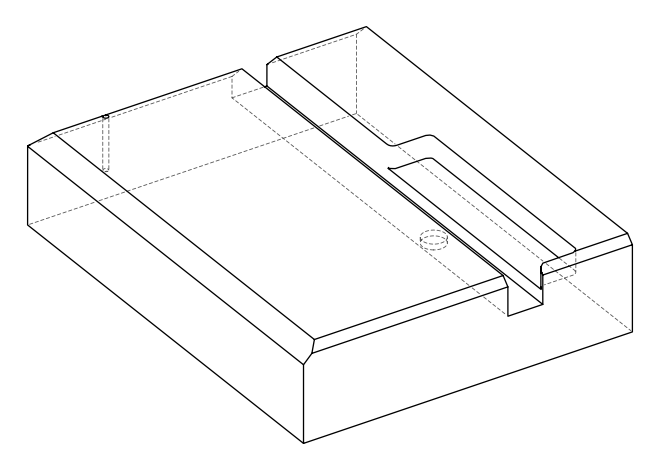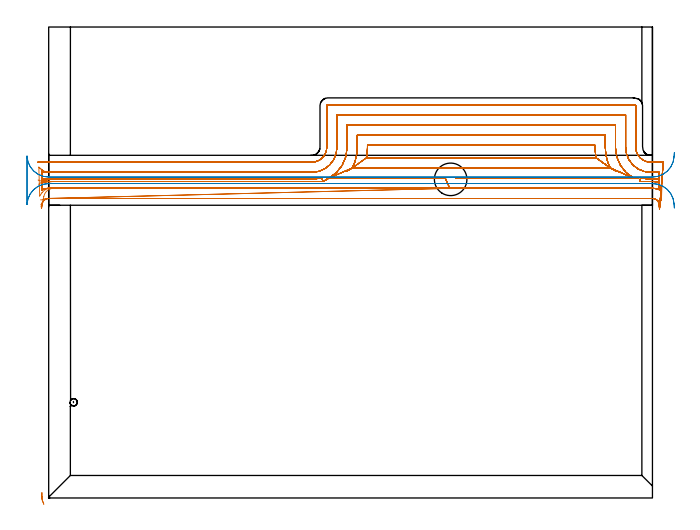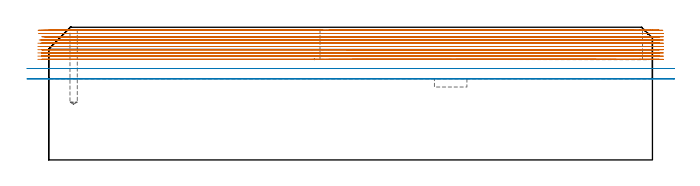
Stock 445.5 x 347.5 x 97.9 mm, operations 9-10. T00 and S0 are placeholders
(PLAN: 10 operations, 5 tool changes, 129.1 min)
(1 INDEXABLE_INSERT_DRILL_BLIND_HOLE_FROM_SOLID | STEP1POCKET | UGT0302_003 | 0.04 min | 19926 mm3)
(2 SPOT_DRILL | STEP1POCKET_1 | NXT0321_9005460120000 | 0.03 min | 147 mm3)
(3 DRILL_BLIND_HOLE_INTO_CENTER | STEP1POCKET_1 | UGT0301_449 | 0.24 min | 1107 mm3)
(4 AREA_MILL | FG_CHAMFER_SURFACE | UGT0205_001 | 10.26 min | 28572 mm3)
(5 AREA_MILL_1 | FG_CHAMFER_SURFACE_1 | UGT0205_001 | 5.1 min | 6593 mm3)
(6 AREA_MILL_2 | FG_CHAMFER_SURFACE_2 | UGT0205_001 | 4.84 min | 13066 mm3)
(7 AREA_MILL_3 | FG_CHAMFER_SURFACE_3 | UGT0205_001 | 2.45 min | 3027 mm3)
(8 AREA_MILL_4 | FG_CHAMFER_SURFACE_4 | UGT0205_001 | 21.27 min | 59649 mm3)
(9 MILL_OPEN_POCKET | POCKET_OPEN | NXT0201_013 | Follow Part, ap 2.5, ae 75% | 80.67 min | 614889 mm3)
(10 MILL_RECTANGULAR_SLOT | SLOT_RECTANGULAR | UGT0201_004 | Follow Part, ap 8, ae 75% | 4.16 min | 229620 mm3)
(TOOL UGT0302_003 | Indexable Insert Drill 24mm | D24 PA180 FL50 Z2)
(TOOL NXT0321_9005460120000 | NC Spot Drill, 142deg, 12mm, Carbide, Uncoated | D12 PA142 FL30 Z2)
(TOOL UGT0301_449 | Carbide Drill 5.4 mm | D5.4 PA118 FL57 Z2)
(TOOL UGT0205_001 | Chamfer Mill 20 x 3 x 45 deg. | D20 FL50 Z2)
(TOOL NXT0201_013 | ENDMILL 10mm | D10 FL30 Z4)
(TOOL UGT0201_004 | End Mill 32 mm | D32 FL53 Z6)
(OP 9 MILL_OPEN_POCKET)
G17 G21 G94 G90
T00 M6
G54
G17 G0 G90 X-7.438 Y231.443 S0 M3
G43 Z108.028 H0
Z95.645
G94 G1 X-5. Y233.191 F250.
G2 X-4.575 Y233.485 R15. F500.
G1 X0.083 Y235.3
X194.3
G3 X201.799 Y236.534 R23.4
X202.441 Y233.5 R5.
G1 X3.739
G3 X0.405 Y233.047 R12.5
X0.083 Y235.3 R5.
G1 X-4.575 Y233.485
G2 X-5. Y233.624 R15.
G1 X-7.835 Y234.605 F250.
G0 Z108.028
X300.536 Y236.
Z95.645
G1 X303.536
X431.629 F500.
X436.601 Y236.534
G3 X444.1 Y235.3 R23.4
G1 X450.121
X450.277 Y235.301
G3 X450.032 Y232.903 R5.
X445.5 Y233.5 R17.5
G1 X435.959
G3 X436.601 Y236.534 R5.
G1 X431.629 Y236.
X414.359 Y243.5
X403.931 Y251.
G2 X403.2 Y258.7 R40.9
G1 Y260.2
X235.2
Y258.7
G2 X234.469 Y251. R40.9
G1 X403.931
X414.359 Y243.5
G2 X410.7 Y258.7 R33.4
G1 Y267.7
X227.7
Y258.7
G2 X224.041 Y243.5 R33.4
G1 X219.671 Y241.022
X224.041 Y243.5
X414.359
X431.629 Y236.
G2 X418.2 Y258.7 R25.9
G1 Y275.2
X220.2
Y258.7
G2 X206.771 Y236. R25.9
G1 X289.662
X292.662 F250.
X295.919 Y228.5 F500.
X298.919 F250.
X445.5 F500.
G2 X450.5 Y227.456 R12.5
G1 Y240.31
G2 X450.121 Y240.3 R7.5
G1 X444.1
G2 X425.7 Y258.7 R18.4
G1 Y282.7
X212.7
Y258.7
G2 X194.3 Y240.3 R18.4
G1 X-0.095
G2 X-5. Y242.126 R7.5
G1 X-7.27 Y244.088 F250.
G0 Z108.028
X-4.215 Y219.596
Z95.645
G1 X-3.602 Y222.533
G2 X3.739 Y228.5 R7.5 F500.
G1 X294.283
X297.283 F250.
X0.739 Y221. F500.
X3.739 F250.
X445.5 F500.
G2 X449.115 Y219.454 R5.
G1 X452.115 F250.
X453.121 Y247.8
X450.121
X444.1 F500.
G2 X433.2 Y258.7 R10.9
G1 Y289.3
G3 X432.3 Y290.2 R0.9
G1 X206.1
G3 X205.2 Y289.3 R0.9
G1 Y258.7
G2 X194.3 Y247.8 R10.9
G1 X-0.095
X-3.095 F250.
G0 Z108.028
X300.532 Y236.
Z93.262
G1 X303.532
X431.629 F500.
X436.601 Y236.534
G3 X444.1 Y235.3 R23.4
G1 X450.449
G3 X450.171 Y232.865 R5.
X445.5 Y233.5 R17.5
G1 X435.959
G3 X436.601 Y236.534 R5.
G1 X431.629 Y236.
X414.359 Y243.5
X403.931 Y251.
G2 X403.2 Y258.7 R40.9
G1 Y260.2
X235.2
Y258.7
G2 X234.469 Y251. R40.9
G1 X403.931
X414.359 Y243.5
G2 X410.7 Y258.7 R33.4
G1 Y267.7
X227.7
Y258.7
G2 X224.041 Y243.5 R33.4
G1 X219.671 Y241.022
X224.041 Y243.5
X414.359
X431.629 Y236.
G2 X418.2 Y258.7 R25.9
G1 Y275.2
X220.2
Y258.7
G2 X206.771 Y236. R25.9
G1 X202.441 Y233.5
X1.244
G3 X-1.19 Y233.261 R12.5
X-1.295 Y235.358 R5.
X-0.095 Y235.3 R12.5
G1 X194.3
G3 X201.799 Y236.534 R23.4
X202.441 Y233.5 R5.
G1 X206.771 Y236.
X289.662
X292.662 F250.
X295.917 Y228.5 F500.
X298.917 F250.
X445.5 F500.
G2 X450.5 Y227.456 R12.5
G1 Y240.3
X444.1
G2 X425.7 Y258.7 R18.4
G1 Y282.7
X212.7
Y258.7
G2 X194.3 Y240.3 R18.4
G1 X-0.095
G2 X-5. Y242.126 R7.5
G1 X-7.27 Y244.088 F250.
X-6.638 Y222.766
X-4.942 Y225.241
G2 X1.244 Y228.5 R7.5 F500.
G1 X294.283
X297.283 F250.
X-1.756 Y221. F500.
X1.244 F250.
X445.5 F500.
G2 X449.974 Y218.233 R5.
G1 X451.313 Y215.549 F250.
X453.5 Y247.8
X450.5
X444.1 F500.
G2 X433.2 Y258.7 R10.9
G1 Y289.3
G3 X432.3 Y290.2 R0.9
G1 X206.1
G3 X205.2 Y289.3 R0.9
G1 Y258.7
G2 X194.3 Y247.8 R10.9
G1 X-0.095
X-3.095 F250.
G0 Z108.028
X300.532 Y236.
Z90.879
G1 X303.532
X431.629 F500.
X436.601 Y236.534
G3 X444.1 Y235.3 R23.4
G1 X450.449
G3 X450.171 Y232.865 R5.
X445.5 Y233.5 R17.5
G1 X435.959
G3 X436.601 Y236.534 R5.
G1 X431.629 Y236.
X414.359 Y243.5
X403.931 Y251.
G2 X403.2 Y258.7 R40.9
G1 Y260.2
X235.2
Y258.7
G2 X234.469 Y251. R40.9
G1 X403.931
X414.359 Y243.5
G2 X410.7 Y258.7 R33.4
G1 Y267.7
X227.7
Y258.7
G2 X224.041 Y243.5 R33.4
G1 X219.671 Y241.022
X224.041 Y243.5
X414.359
X431.629 Y236.
G2 X418.2 Y258.7 R25.9
G1 Y275.2
X220.2
Y258.7
G2 X206.771 Y236. R25.9
G1 X202.441 Y233.5
X0.
G3 X-1.65 Y233.422 R17.5
X-2.349 Y233.336 R12.5
X-2.357 Y235.427 R5.
X-0.577 Y235.3 R12.5
G1 X194.3
G3 X201.799 Y236.534 R23.4
X202.441 Y233.5 R5.
G1 X206.771 Y236.
X289.662
X292.662 F250.
X295.917 Y228.5 F500.
X298.917 F250.
X445.5 F500.
G2 X450.5 Y227.456 R12.5
G1 Y240.3
X444.1
G2 X425.7 Y258.7 R18.4
G1 Y282.7
X212.7
Y258.7
G2 X194.3 Y240.3 R18.4
G1 X-0.577
G2 X-5. Y241.743 R7.5
G1 Y226.956
G2 X-1.178 Y228.444 R7.5
X0. Y228.5 R12.5
G1 X294.278
X297.278 F250.
G0 Z108.028
X-3.458 Y220.695
Z90.879
G1 X-0.471 Y220.978
G2 X0. Y221. R5. F500.
G1 X445.5
G2 X450.406 Y216.963 R5.
G1 X450.984 Y214.019 F250.
X453.5 Y247.8
X450.5
X444.1 F500.
G2 X433.2 Y258.7 R10.9
G1 Y289.3
G3 X432.3 Y290.2 R0.9
G1 X206.1
G3 X205.2 Y289.3 R0.9
G1 Y258.7
G2 X194.3 Y247.8 R10.9
G1 X-0.577
X-3.577 F250.
G0 Z108.028
X300.532 Y236.
Z88.497
G1 X303.532
X431.629 F500.
X436.601 Y236.534
G3 X444.1 Y235.3 R23.4
G1 X450.449
G3 X450.171 Y232.865 R5.
X445.5 Y233.5 R17.5
G1 X435.959
G3 X436.601 Y236.534 R5.
G1 X431.629 Y236.
X414.359 Y243.5
X403.931 Y251.
G2 X403.2 Y258.7 R40.9
G1 Y260.2
X235.2
Y258.7
G2 X234.469 Y251. R40.9
G1 X403.931
X414.359 Y243.5
G2 X410.7 Y258.7 R33.4
G1 Y267.7
X227.7
Y258.7
G2 X224.041 Y243.5 R33.4
G1 X219.671 Y241.022
X224.041 Y243.5
X414.359
X431.629 Y236.
G2 X418.2 Y258.7 R25.9
G1 Y275.2
X220.2
Y258.7
G2 X206.771 Y236. R25.9
G1 X202.441 Y233.5
X0.
G3 X-4.299 Y232.964 R17.5
X-4.491 Y235.309 R5.
X-4.016 Y235.3 R12.5
G1 X194.3
G3 X201.799 Y236.534 R23.4
X202.441 Y233.5 R5.
G1 X206.771 Y236.
X289.662
X292.662 F250.
X295.917 Y228.5 F500.
X298.917 F250.
X445.5 F500.
G2 X450.5 Y227.456 R12.5
G1 Y240.3
X444.1
G2 X425.7 Y258.7 R18.4
G1 Y282.7
X212.7
Y258.7
G2 X194.3 Y240.3 R18.4
G1 X-4.016
G2 X-5. Y240.365 R7.5
G1 Y227.456
G2 X0. Y228.5 R12.5
G1 X294.278
X297.278 F250.
G0 Z108.028
X-6.021 Y219.984
Z88.497
G1 X-3.021
G2 X0. Y221. R5. F500.
G1 X445.5
G2 X450.49 Y216.316 R5.
G1 X450.68 Y213.322 F250.
X453.5 Y247.8
X450.5
X444.1 F500.
G2 X433.2 Y258.7 R10.9
G1 Y289.3
G3 X432.3 Y290.2 R0.9
G1 X206.1
G3 X205.2 Y289.3 R0.9
G1 Y258.7
G2 X194.3 Y247.8 R10.9
G1 X-4.016
X-7.016 F250.
G0 Z108.028
X300.531 Y236.
Z86.114
G1 X303.531
X431.629 F500.
X436.601 Y236.534
G3 X444.1 Y235.3 R23.4
G1 X450.449
G3 X450.171 Y232.865 R5.
X445.502 Y233.5 R17.5
G1 X435.959
G3 X436.601 Y236.534 R5.
G1 X431.629 Y236.
X414.359 Y243.5
X403.931 Y251.
G2 X403.2 Y258.7 R40.9
G1 Y260.2
X235.2
Y258.7
G2 X234.469 Y251. R40.9
G1 X403.931
X414.359 Y243.5
G2 X410.7 Y258.7 R33.4
G1 Y267.7
X227.7
Y258.7
G2 X224.041 Y243.5 R33.4
G1 X219.671 Y241.022
X224.041 Y243.5
X414.359
X431.629 Y236.
G2 X418.2 Y258.7 R25.9
G1 Y275.2
X220.2
Y258.7
G2 X206.771 Y236. R25.9
G1 X202.441 Y233.5
X0.
G3 X-4.659 Y232.868 R17.5
X-4.935 Y235.3 R5.
G1 X194.3
G3 X201.799 Y236.534 R23.4
X202.441 Y233.5 R5.
G1 X206.771 Y236.
X289.662
X292.662 F250.
X295.91 Y228.5 F500.
X298.91 F250.
X445.5 F500.
G2 X450.5 Y227.456 R12.5
G1 Y240.3
X444.1
G2 X425.7 Y258.7 R18.4
G1 Y282.7
X212.7
Y258.7
G2 X194.3 Y240.3 R18.4
G1 X-4.969
X-5.
Y227.456
G2 X0. Y228.5 R12.5
G1 X294.278
X297.278 F250.
G0 Z108.028
X-5.824 Y216.283
Z86.114
G1 X-4.158 Y218.777
G2 X0. Y221. R5. F500.
G1 X445.5
G2 X450.49 Y216.316 R5.
G1 X450.68 Y213.322 F250.
X453.5 Y247.8
X450.5
X444.1 F500.
G2 X433.2 Y258.7 R10.9
G1 Y289.3
G3 X432.3 Y290.2 R0.9
G1 X206.1
G3 X205.2 Y289.3 R0.9
G1 Y258.7
G2 X194.3 Y247.8 R10.9
G1 X-4.969
X-7.969 F250.
G0 Z108.028
X300.531 Y236.
Z83.731
G1 X303.531
X431.629 F500.
X436.601 Y236.534
G3 X444.1 Y235.3 R23.4
G1 X450.449
G3 X450.171 Y232.865 R5.
X445.5 Y233.5 R17.5
G1 X435.959
G3 X436.601 Y236.534 R5.
G1 X431.629 Y236.
X414.359 Y243.5
X403.931 Y251.
G2 X403.2 Y258.7 R40.9
G1 Y260.2
X235.2
Y258.7
G2 X234.469 Y251. R40.9
G1 X403.931
X414.359 Y243.5
G2 X410.7 Y258.7 R33.4
G1 Y267.7
X227.7
Y258.7
G2 X224.041 Y243.5 R33.4
G1 X219.671 Y241.022
X224.041 Y243.5
X414.359
X431.629 Y236.
G2 X418.2 Y258.7 R25.9
G1 Y275.2
X220.2
Y258.7
G2 X206.771 Y236. R25.9
G1 X202.441 Y233.5
X0.
G3 X-4.671 Y232.865 R17.5
X-4.949 Y235.3 R5.
G1 X194.3
G3 X201.799 Y236.534 R23.4
X202.441 Y233.5 R5.
G1 X206.771 Y236.
X289.662
X292.662 F250.
X295.91 Y228.5 F500.
X298.91 F250.
X445.5 F500.
G2 X450.5 Y227.456 R12.5
G1 Y240.3
X444.1
G2 X425.7 Y258.7 R18.4
G1 Y282.7
X212.7
Y258.7
G2 X194.3 Y240.3 R18.4
G1 X-5.
Y227.456
G2 X0. Y228.5 R12.5
G1 X294.278
X297.278 F250.
G0 Z108.028
X-5.701 Y214.775
Z83.731
G1 X-4.732 Y217.614
G2 X0. Y221. R5. F500.
G1 X445.5
G2 X450.49 Y216.316 R5.
G1 X450.68 Y213.322 F250.
X453.5 Y247.8
X450.5
X444.1 F500.
G2 X433.2 Y258.7 R10.9
G1 Y289.3
G3 X432.3 Y290.2 R0.9
G1 X206.1
G3 X205.2 Y289.3 R0.9
G1 Y258.7
G2 X194.3 Y247.8 R10.9
G1 X-5.
X-8. F250.
G0 Z108.028
X300.532 Y236.
Z81.348
G1 X303.532
X431.629 F500.
X436.601 Y236.534
G3 X444.1 Y235.3 R23.4
G1 X450.449
G3 X450.171 Y232.865 R5.
X445.5 Y233.5 R17.5
G1 X435.959
G3 X436.601 Y236.534 R5.
G1 X431.629 Y236.
X414.359 Y243.5
X403.931 Y251.
G2 X403.2 Y258.7 R40.9
G1 Y260.2
X235.2
Y258.7
G2 X234.469 Y251. R40.9
G1 X403.931
X414.359 Y243.5
G2 X410.7 Y258.7 R33.4
G1 Y267.7
X227.7
Y258.7
G2 X224.041 Y243.5 R33.4
G1 X219.671 Y241.022
X224.041 Y243.5
X414.359
X431.629 Y236.
G2 X418.2 Y258.7 R25.9
G1 Y275.2
X220.2
Y258.7
G2 X206.771 Y236. R25.9
G1 X202.441 Y233.5
X0.
G3 X-4.671 Y232.865 R17.5
X-4.949 Y235.3 R5.
G1 X194.3
G3 X201.799 Y236.534 R23.4
X202.441 Y233.5 R5.
G1 X206.771 Y236.
X289.662
X292.662 F250.
X295.91 Y228.5 F500.
X298.91 F250.
X445.5 F500.
G2 X450.5 Y227.456 R12.5
G1 Y240.3
X444.1
G2 X425.7 Y258.7 R18.4
G1 Y282.7
X212.7
Y258.7
G2 X194.3 Y240.3 R18.4
G1 X-5.
Y227.456
G2 X0. Y228.5 R12.5
G1 X294.278
X297.278 F250.
G0 Z108.028
X-5.298 Y213.565
Z81.348
G1 X-4.97 Y216.547
G2 X0. Y221. R5. F500.
G1 X445.5
G2 X450.49 Y216.316 R5.
G1 X450.68 Y213.322 F250.
X453.5 Y247.8
X450.5
X444.1 F500.
G2 X433.2 Y258.7 R10.9
G1 Y289.3
G3 X432.3 Y290.2 R0.9
G1 X206.1
G3 X205.2 Y289.3 R0.9
G1 Y258.7
G2 X194.3 Y247.8 R10.9
G1 X-5.
X-8. F250.
G0 Z108.028
X300.532 Y236.
Z78.966
G1 X303.532
X431.629 F500.
X436.601 Y236.534
G3 X444.1 Y235.3 R23.4
G1 X450.449
G3 X450.171 Y232.865 R5.
X445.5 Y233.5 R17.5
G1 X435.959
G3 X436.601 Y236.534 R5.
G1 X431.629 Y236.
G2 X418.2 Y258.7 R25.9
G1 Y275.2
X220.2
Y258.7
G2 X206.771 Y236. R25.9
G1 X202.441 Y233.5
X0.
G3 X-4.671 Y232.865 R17.5
X-4.949 Y235.3 R5.
G1 X194.3
G3 X201.799 Y236.534 R23.4
X202.441 Y233.5 R5.
G1 X206.771 Y236.
X224.041 Y243.5
X234.469 Y251.
X403.931
G2 X403.2 Y258.7 R40.9
G1 Y260.2
X235.2
Y258.7
G2 X234.469 Y251. R40.9
G1 X224.041 Y243.5
X414.359
X418.729 Y241.022
X414.359 Y243.5
G2 X410.7 Y258.7 R33.4
G1 Y267.7
X227.7
Y258.7
G2 X224.041 Y243.5 R33.4
G1 X206.771 Y236.
X289.662
X292.662 F250.
X295.917 Y228.5 F500.
X298.917 F250.
X445.5 F500.
G2 X450.5 Y227.456 R12.5
G1 Y240.3
X444.1
G2 X425.7 Y258.7 R18.4
G1 Y282.7
X212.7
Y258.7
G2 X194.3 Y240.3 R18.4
G1 X-5.
Y227.456
G2 X0. Y228.5 R12.5
G1 X294.278
X297.278 F250.
G0 Z108.028
X-5.298 Y213.565
Z78.966
G1 X-4.97 Y216.547
G2 X0. Y221. R5. F500.
G1 X445.5
G2 X450.49 Y216.316 R5.
G1 X450.68 Y213.322 F250.
X453.5 Y247.8
X450.5
X444.1 F500.
G2 X433.2 Y258.7 R10.9
G1 Y289.3
G3 X432.3 Y290.2 R0.9
G1 X206.1
G3 X205.2 Y289.3 R0.9
G1 Y258.7
G2 X194.3 Y247.8 R10.9
G1 X-5.
X-8. F250.
G0 Z108.028
X300.532 Y236.
Z76.583
G1 X303.532
X431.629 F500.
X436.601 Y236.534
G3 X444.1 Y235.3 R23.4
G1 X450.449
G3 X450.171 Y232.865 R5.
X445.5 Y233.5 R17.5
G1 X435.959
G3 X436.601 Y236.534 R5.
G1 X431.629 Y236.
G2 X418.2 Y258.7 R25.9
G1 Y275.2
X220.2
Y258.7
G2 X206.771 Y236. R25.9
G1 X202.441 Y233.5
X0.
G3 X-4.671 Y232.865 R17.5
X-4.949 Y235.3 R5.
G1 X194.3
G3 X201.799 Y236.534 R23.4
X202.441 Y233.5 R5.
G1 X206.771 Y236.
X224.041 Y243.5
X234.469 Y251.
X403.931
G2 X403.2 Y258.7 R40.9
G1 Y260.2
X235.2
Y258.7
G2 X234.469 Y251. R40.9
G1 X224.041 Y243.5
X414.359
X418.729 Y241.022
X414.359 Y243.5
G2 X410.7 Y258.7 R33.4
G1 Y267.7
X227.7
Y258.7
G2 X224.041 Y243.5 R33.4
G1 X206.771 Y236.
X289.662
X292.662 F250.
X295.917 Y228.5 F500.
X298.917 F250.
X445.5 F500.
G2 X450.5 Y227.456 R12.5
G1 Y240.3
X444.1
G2 X425.7 Y258.7 R18.4
G1 Y282.7
X212.7
Y258.7
G2 X194.3 Y240.3 R18.4
G1 X-5.
Y227.456
G2 X0. Y228.5 R12.5
G1 X294.278
X297.278 F250.
G0 Z108.028
X-5.298 Y213.565
Z76.583
G1 X-4.97 Y216.547
G2 X0. Y221. R5. F500.
G1 X445.5
G2 X450.49 Y216.316 R5.
G1 X450.68 Y213.322 F250.
X453.5 Y247.8
X450.5
X444.1 F500.
G2 X433.2 Y258.7 R10.9
G1 Y289.3
G3 X432.3 Y290.2 R0.9
G1 X206.1
G3 X205.2 Y289.3 R0.9
G1 Y258.7
G2 X194.3 Y247.8 R10.9
G1 X-5.
X-8. F250.
G0 Z108.028
X300.532 Y236.
Z74.2
G1 X303.532
X431.629 F500.
X436.601 Y236.534
G3 X444.1 Y235.3 R23.4
G1 X450.449
G3 X450.171 Y232.865 R5.
X445.5 Y233.5 R17.5
G1 X435.959
G3 X436.601 Y236.534 R5.
G1 X431.629 Y236.
G2 X418.2 Y258.7 R25.9
G1 Y275.2
X220.2
Y258.7
G2 X206.771 Y236. R25.9
G1 X202.441 Y233.5
X0.
G3 X-4.671 Y232.865 R17.5
X-4.949 Y235.3 R5.
G1 X194.3
G3 X201.799 Y236.534 R23.4
X202.441 Y233.5 R5.
G1 X206.771 Y236.
X224.041 Y243.5
X234.469 Y251.
X403.931
G2 X403.2 Y258.7 R40.9
G1 Y260.2
X235.2
Y258.7
G2 X234.469 Y251. R40.9
G1 X224.041 Y243.5
X414.359
X418.729 Y241.022
X414.359 Y243.5
G2 X410.7 Y258.7 R33.4
G1 Y267.7
X227.7
Y258.7
G2 X224.041 Y243.5 R33.4
G1 X206.771 Y236.
X289.662
X292.662 F250.
X295.91 Y228.5 F500.
X298.91 F250.
X445.5 F500.
G2 X450.5 Y227.456 R12.5
G1 Y240.3
X444.1
G2 X425.7 Y258.7 R18.4
G1 Y282.7
X212.7
Y258.7
G2 X194.3 Y240.3 R18.4
G1 X-5.
Y227.456
G2 X0. Y228.5 R12.5
G1 X294.278
X297.278 F250.
G0 Z108.028
X-5.298 Y213.565
Z74.2
G1 X-4.97 Y216.547
G2 X0. Y221. R5. F500.
G1 X445.5
G2 X450.49 Y216.316 R5.
G1 X450.68 Y213.322 F250.
X453.5 Y247.8
X450.5
X444.1 F500.
G2 X433.2 Y258.7 R10.9
G1 Y289.3
G3 X432.3 Y290.2 R0.9
G1 X206.1
G3 X205.2 Y289.3 R0.9
G1 Y258.7
G2 X194.3 Y247.8 R10.9
G1 X-5.
X-8. F250.
G0 Z108.028
X-3.608 Y-4.581
Z81.348
G1 X-4.674 Y-1.776
G2 X-5. Y0. R5.
G1 Y0.937
Y3.937
G0 Z108.028
X-3.608 Y-4.581
Z78.966
G1 X-4.674 Y-1.776
G2 X-5. Y0. R5.
G1 Y0.937
Y3.937
G0 Z108.028
M5
M2
(OP 10 MILL_RECTANGULAR_SLOT)
G17 G21 G94 G90
T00 M6
G54
G17 G0 G90 X461.654 Y254.815 S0 M3
G43 Z108.028 H0
Z67.42
G94 G1 X461.47 Y251.821 F250.
G2 X445.5 Y236.8 R16. F500.
G1 X0.
G2 X-15.99 Y252.234 R16.
G1 Y216.566
G2 X0. Y232. R16.
G1 X445.5
G2 X461.47 Y216.979 R16.
G1 X461.654 Y213.985 F250.
G0 Y254.815 Z59.8
G1 X461.47 Y251.821
G2 X445.5 Y236.8 R16. F500.
G1 X0.
G2 X-15.99 Y252.234 R16.
G1 Y216.566
G2 X0. Y232. R16.
G1 X445.5
G2 X461.47 Y216.979 R16.
G1 X461.654 Y213.985 F250.
G0 Z108.028
M5
M2
